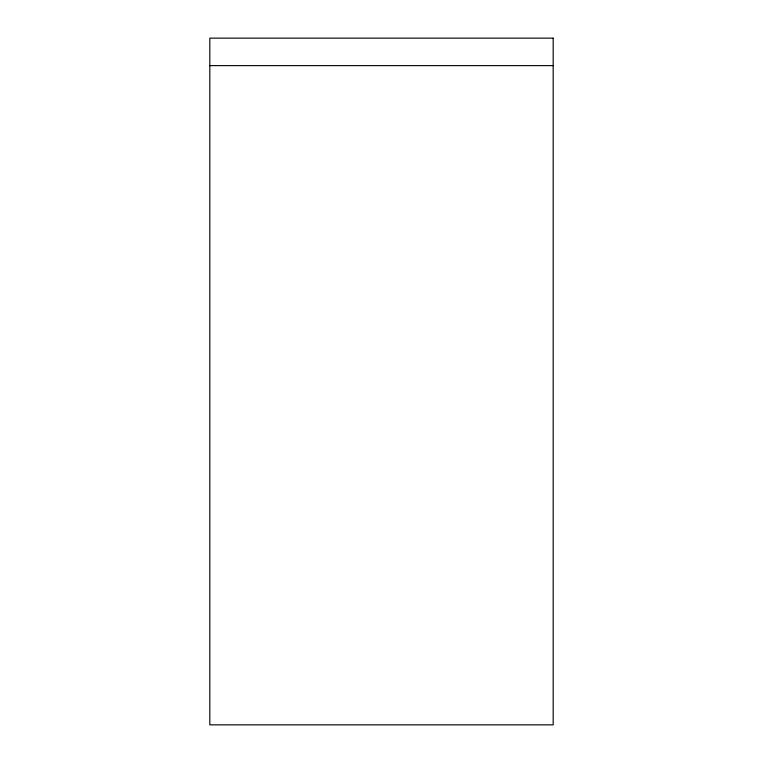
<?xml version="1.0" encoding="UTF-8"?>
<svg xmlns="http://www.w3.org/2000/svg" width="763" height="763" viewBox="0 0 763 763"><rect width="100%" height="100%" fill="white"/><g stroke="black" fill="none" stroke-linecap="round" stroke-linejoin="round"><path stroke-width="1.14" d="M209.825 65.618L553.175 65.618M553.175 38.15L209.825 38.15L209.825 724.85L553.175 724.85L553.175 38.15"/></g></svg>
